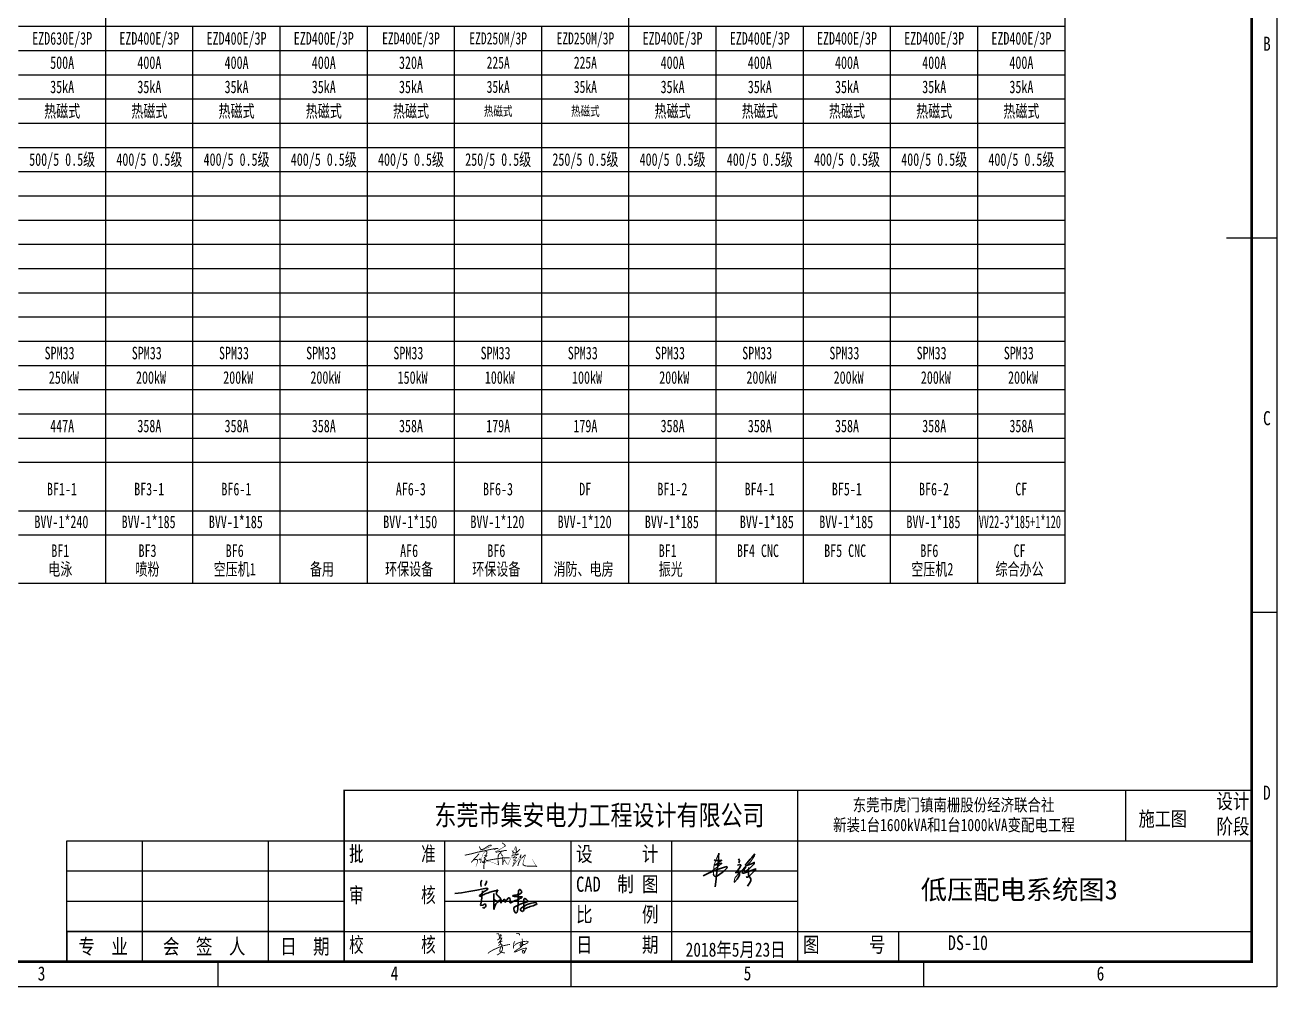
# Model space of a CAD drawing. Extents: x -700117 to -483644, y 1301776 to 1331476.
# Drawn here: x -554453 to -529626, y 1301776 to 1320849 of the extents above; entities that cross this region are included whole.
import ezdxf
from ezdxf.enums import TextEntityAlignment as Align

# ---------------------------------------------------------------- set-up
doc = ezdxf.new("R2010")
doc.units = 0
doc.header["$LTSCALE"] = 1000
doc.layers.get('0').update_dxf_attribs({"linetype": 'CONTINUOUS'})
for name, color, linetype in [('01', 7, 'CONTINUOUS'), ('2', 2, 'CONTINUOUS'), ('TK', 5, 'CONTINUOUS'), ('内框', 3, 'CONTINUOUS'), ('图框TEXT', 30, 'CONTINUOUS'), ('图签', 7, 'CONTINUOUS'), ('外框', 2, 'CONTINUOUS')]:
    doc.layers.add(name, color=color, linetype=linetype)
doc.styles.add('宋体', font='', dxfattribs={"width": 0.8, "height": 3.8})
doc.styles.add('宋体1', font='', dxfattribs={"width": 0.7})
doc.styles.add('宋体2', font='', dxfattribs={"width": 0.8, "height": 7})
doc.styles.add('设计院字体', font='仿宋_GB2312.ttf', dxfattribs={"width": 0.8})
doc.styles.get('宋体').set_extended_font_data('SimSun')
doc.styles.get('宋体1').set_extended_font_data('SimSun')
doc.styles.get('宋体2').set_extended_font_data('SimSun')

# ---------------------------------------------------------------- blocks, each defined once
blk = doc.blocks.new('集安会签栏')
at = {"layer": '内框', "const_width": 30}
blk.add_lwpolyline([(0, 0), (-5500, 0), (-5500, 600), (0, 600), (0, 0)], close=True, dxfattribs=at)
at = {"layer": '图签'}
for p, q in [((-5500, 2400), (0, 2400)), ((-5500, 600), (-5500, 2400)), ((-4000, 0), (-4000, 2400)), ((-1500, 0), (-1500, 2400)), ((0, 600), (0, 2400)), ((-5500, 1800), (0, 1800)), ((-5500, 1200), (0, 1200))]:
    blk.add_line(p, q, dxfattribs=at)
at = {"layer": '图框TEXT', "style": '宋体2', "width": 0.8}
for s, p in [('专  业', (-5269, 152)), ('会  签  人', (-3592, 152)), ('日  期', (-1269, 152))]:
    blk.add_text(s, height=300, dxfattribs=at).set_placement(p)
blk = doc.blocks.new('集安图标')
at = {"layer": '内框', "const_width": 30}
blk.add_lwpolyline([(0, 3400), (-18000, 3400), (-18000, 0), (0, 0), (0, 3400)], dxfattribs=at)
at = {"layer": '图签'}
for p, q in [((-9000, 0), (-9000, 3400)), ((-2500, 2400), (-2500, 3400)), ((-18000, 2400), (0, 2400)), ((-16000, 0), (-16000, 2400)), ((-13500, 0), (-13500, 2400)), ((-11500, 0), (-11500, 2400)), ((-18000, 1800), (-9000, 1800)), ((-16000, 1200), (-9000, 1200)), ((-18000, 600), (0, 600)), ((-7000, 0), (-7000, 600))]:
    blk.add_line(p, q, dxfattribs=at)
at = {"layer": '图框TEXT', "style": '宋体2'}
for s, width, p in [('设计', 0.8, (-700, 3033)), ('阶段', 0.8, (-700, 2533)), ('批        准', 0.7, (-17900, 1988)), ('设      计', 0.8, (-13400, 1988)), ('审        核', 0.7, (-17900, 1173)), ('CAD  制 图', 0.8, (-13400, 1388)), ('比      例', 0.8, (-13400, 788)), ('校        核', 0.7, (-17900, 188)), ('日      期', 0.8, (-13400, 188)), ('图      号', 0.8, (-8900, 188))]:
    blk.add_text(s, height=300, dxfattribs=dict(at, width=width)).set_placement(p)
at = {"layer": '图框TEXT', "style": '宋体2', "width": 0.8}
blk.add_text('东莞市集安电力工程设计有限公司', height=400, dxfattribs=at).set_placement((-12935, 2705), align=Align.CENTER)
blk = doc.blocks.new('集安A3图框')
at = {"layer": 'TK'}
for p, q in [((0, 14850), (-1000, 14850)), ((0, 7425), (-500, 7425)), ((-500, 3900), (-500, 500)), ((-24000, 500), (-500, 500)), ((-21000, 0), (-21000, 500)), ((-14000, 0), (-14000, 500)), ((-7000, 0), (-7000, 500))]:
    blk.add_line(p, q, dxfattribs=at)
at = {"layer": '内框', "const_width": 50, "flags": 128}
blk.add_lwpolyline([(-39500, 500), (-39500, 29200), (-500, 29200), (-500, 500)], close=True, dxfattribs=at)
at = {"layer": '外框', "flags": 128}
blk.add_lwpolyline([(-42000, 0), (-42000, 29700), (0, 29700), (0, 0)], close=True, dxfattribs=at)
for name, p in [('集安图标', (-500, 500)), ('集安会签栏', (-18500, 500))]:
    blk.add_blockref(name, p)
at = {"layer": 'TK', "style": '宋体', "width": 0.8}
for s, p in [('B', (-200, 18562)), ('C', (-200, 11138)), ('D', (-200, 3712)), ('3', (-24500, 128)), ('4', (-17500, 131)), ('5', (-10500, 131)), ('6', (-3500, 128))]:
    blk.add_text(s, height=280, dxfattribs=at).set_placement(p, align=Align.CENTER)
blk = doc.blocks.new('123566')
at = {"color": 7, "lineweight": 30}
for p, q in [((96.5, 103.4), (96.4, 101.1)), ((96.4, 101.1), (96.5, 99.2)), ((97.2, 105.5), (96.5, 103.4)), ((96.5, 99.2), (96.6, 96.1)), ((96.6, 96.1), (97.6, 88.9)), ((100.9, 112.2), (97.2, 105.5)), ((117, 100.8), (112.5, 91.9)), ((118.3, 104.6), (117, 100.8)), ((118, 110.2), (118.3, 104.6)), ((-0.8, 62.3), (23.7, 64.7)), ((23.7, 64.7), (52, 69.6)), ((52, 69.6), (81.5, 75.2)), ((81.5, 75.2), (105.6, 79.4)), ((92.4, 55.2), (91.6, 53.3)), ((91.6, 53.3), (91.9, 51.7)), ((91.9, 51.7), (93.6, 51.3)), ((96.8, 58.4), (92.4, 55.2)), ((93.6, 51.3), (101.8, 55)), ((99.1, 60.3), (96.8, 58.4)), ((101.9, 62.7), (99.1, 60.3)), ((101.9, 57.9), (100.4, 47.1)), ((101.8, 55), (105.1, 57)), ((103.3, 72.1), (101.9, 57.9)), ((104.1, 65), (101.9, 62.7)), ((106.9, 67.3), (104.1, 65)), ((105.1, 57), (108.9, 58.8)), ((105.6, 79.4), (118.5, 81.7)), ((109.1, 69.1), (106.9, 67.3)), ((108.9, 58.8), (112.9, 60.7)), ((111.5, 70.7), (109.1, 69.1)), ((115.4, 73.1), (111.5, 70.7)), ((112.9, 60.7), (116.6, 62.1)), ((119.4, 75.7), (115.4, 73.1)), ((116.6, 62.1), (121.3, 63.8)), ((118.5, 81.7), (122.9, 81.1)), ((121.7, 77.2), (119.4, 75.7)), ((121.3, 63.8), (125.4, 65.1)), ((122.9, 78.9), (121.7, 77.2)), ((122.9, 81.1), (123.4, 79.9)), ((123.4, 79.9), (122.9, 78.9)), ((125.4, 65.1), (130.9, 66.9)), ((130.9, 66.9), (135.3, 67.9)), ((135.3, 67.9), (140.1, 69.2)), ((140.1, 69.2), (145.6, 70.7)), ((145.6, 70.7), (149.6, 71.7)), ((146.1, 55.8), (145.7, 24.2)), ((145.9, 61.8), (146.1, 55.8)), ((149.6, 71.7), (153.1, 72.2)), ((153.1, 72.2), (156.2, 73.1)), ((156.6, 66.6), (154.7, 62.8)), ((154.7, 62.8), (154.8, 61.6)), ((154.8, 61.6), (155.8, 59.5)), ((155.8, 59.5), (157.3, 57.3)), ((156.2, 73.1), (158.6, 74.3)), ((158.5, 70.6), (156.6, 66.6)), ((157.3, 57.3), (159.7, 54.9)), ((160.4, 73.8), (158.5, 70.6)), ((158.6, 74.3), (160.1, 74.8)), ((159.7, 54.9), (163.2, 51.7)), ((160.1, 74.8), (160.9, 75.1)), ((160.4, 73.8), (161.1, 75)), ((161, 75.1), (160.9, 75.1)), ((161.1, 75.1), (161, 75.1)), ((161.1, 75), (161.1, 75.1)), ((163.2, 51.7), (166.2, 48.4)), ((166.2, 48.4), (170.5, 44.3)), ((216.8, 53.4), (219.2, 54.5)), ((217, 52.1), (216.8, 53.4)), ((222.4, 51.2), (217, 52.1)), ((219.2, 54.5), (223.5, 55.7)), ((228.3, 50.3), (222.4, 51.2)), ((223.5, 55.7), (227.9, 56.4)), ((227.9, 56.4), (233.9, 57.2)), ((231.3, 50.3), (228.3, 50.3)), ((239.9, 49.6), (231.3, 50.3)), ((233.9, 57.2), (237.7, 57.9)), ((237.7, 57.9), (241.5, 59)), ((239, 68.1), (237.9, 61)), ((237.9, 61), (238, 54.3)), ((238, 54.3), (238, 46.8)), ((239.3, 71.5), (239, 68.1)), ((239.9, 74.2), (239.3, 71.5)), ((241, 76.6), (239.9, 74.2)), ((242.4, 49.6), (239.9, 49.6)), ((243.1, 77.7), (241, 76.6)), ((241.5, 59), (246.6, 61.7)), ((246.8, 49.6), (242.4, 49.6)), ((245.7, 76.9), (243.1, 77.7)), ((246.9, 75.7), (245.7, 76.9)), ((246.6, 61.7), (248.9, 63.9)), ((249.8, 49.7), (246.8, 49.6)), ((248.2, 74), (246.9, 75.7)), ((250.6, 71.1), (248.2, 74)), ((248.9, 63.9), (250.7, 65.5)), ((251.8, 49.9), (249.8, 49.7)), ((251.7, 68.4), (250.6, 71.1)), ((250.6, 46.3), (253.3, 48.1)), ((250.7, 65.5), (251.7, 68.4)), ((253.5, 49.4), (251.8, 49.9)), ((253.3, 48.1), (253.5, 49.4)), ((96.2, 23.1), (95.9, 18.9)), ((95.9, 18.9), (96.4, 17.1)), ((99.1, 36), (96.2, 23.1)), ((96.4, 17.1), (97.3, 16.8)), ((97.3, 16.8), (102.5, 18.1)), ((100.4, 47.1), (99.1, 36)), ((102.5, 18.1), (104.6, 18.7)), ((104.6, 18.7), (107.9, 20.6)), ((105.8, 8.5), (104.8, 10.8)), ((106.4, 6.8), (105.8, 8.5)), ((107.1, 6.4), (106.4, 6.8)), ((110.6, 8.1), (107.1, 6.4)), ((107.9, 20.6), (109.6, 22.3)), ((109.6, 22.3), (110.8, 22.7)), ((114.6, 11.8), (110.6, 8.1)), ((110.8, 22.7), (113.3, 22.3)), ((113.3, 22.3), (115.2, 20.4)), ((116, 15.2), (114.6, 11.8)), ((115.2, 20.4), (116.3, 17.5)), ((116.3, 17.5), (116, 15.2)), ((145.7, 14.6), (145.3, 1.4)), ((145.3, 1.4), (149.5, 14.1)), ((145.7, 24.2), (145.7, 14.6)), ((147.4, 39.9), (146.9, 40.2)), ((148.6, 38.7), (147.4, 39.9)), ((149.6, 38.2), (148.6, 38.7)), ((149.5, 14.1), (154, 22.8)), ((150.8, 36.8), (149.6, 38.2)), ((152.2, 35.2), (150.8, 36.8)), ((154.2, 34.1), (152.2, 35.2)), ((154, 22.8), (158.8, 28.3)), ((158.3, 33.2), (154.2, 34.1)), ((162.3, 33.2), (158.3, 33.2)), ((158.8, 28.3), (163.3, 31.7)), ((169, 36.5), (162.3, 33.2)), ((163.3, 31.7), (168.5, 34.1)), ((168.5, 34.1), (171.7, 35.6)), ((171.2, 39.5), (169, 36.5)), ((170.5, 44.3), (171.4, 41.7)), ((171.4, 41.7), (171.2, 39.5)), ((172.9, 28.6), (171.5, 25.4)), ((171.5, 25.4), (172.7, 26.8)), ((171.7, 35.6), (173.8, 36.8)), ((172.7, 26.8), (175.4, 30.9)), ((174.3, 31.5), (172.9, 28.6)), ((173.8, 36.8), (174.4, 37.1)), ((175.3, 34.3), (174.3, 31.5)), ((174.4, 37.1), (175.5, 37.2)), ((174.4, 37.1), (174.4, 37.1)), ((175.9, 35.3), (175.3, 34.3)), ((175.4, 30.9), (179, 34.9)), ((175.5, 37.2), (176, 36.8)), ((175.5, 37.2), (175.5, 37.2)), ((175.5, 37.2), (175.5, 37.2)), ((176, 35.9), (175.9, 35.3)), ((175.9, 35.3), (175.9, 35.3)), ((176, 36.8), (176, 35.9)), ((176, 36.8), (176, 36.8)), ((176, 35.9), (176, 35.9)), ((179, 34.9), (182.2, 38.5)), ((182.2, 38.5), (184.8, 39.5)), ((184.8, 39.5), (186.3, 39.5)), ((186.3, 39.5), (188.1, 38)), ((188.1, 38), (189, 36.1)), ((189.4, 33), (188.1, 28.5)), ((188.1, 28), (188.7, 28.8)), ((188.1, 28.5), (188.1, 28)), ((188.7, 28.8), (190.3, 31.7)), ((189, 36.1), (189.4, 33)), ((190.3, 31.7), (192.3, 34.3)), ((192.3, 34.3), (192.4, 35.1)), ((192.4, 35.1), (194.2, 37)), ((194.2, 37), (195.8, 39.3)), ((195.8, 39.3), (198.9, 43.2)), ((198.9, 43.2), (199.9, 44.6)), ((199.9, 44.6), (202.1, 46.3)), ((202.1, 46.3), (203.9, 47.1)), ((203.9, 47.1), (205.5, 45.8)), ((205.5, 45.8), (206.7, 42.7)), ((206.7, 42.7), (207, 38.7)), ((207, 35.1), (206.7, 32.5)), ((206.7, 32.5), (206.8, 29)), ((206.8, 29), (208.1, 27)), ((207, 38.7), (207, 35.1)), ((208.1, 27), (210.4, 27.3)), ((210.4, 27.3), (213.6, 29.1)), ((213.6, 29.1), (216.7, 30.9)), ((216.7, 30.9), (226.6, 35.4)), ((220.8, 6.7), (221.9, 9.8)), ((221, 2.8), (220.8, 6.7)), ((222.6, -2.3), (221, 2.8)), ((221.9, 9.8), (228.2, 13.4)), ((226.6, 35.4), (232.8, 37.2)), ((228.2, 13.4), (232.6, 15.4)), ((232.6, 15.4), (237.7, 17.8)), ((232.8, 37.2), (241.1, 41)), ((236.4, 3.8), (235.5, -3.1)), ((236.6, 11.3), (236.4, 3.8)), ((237.1, 17.6), (236.6, 11.3)), ((237.7, 34), (237.1, 17.6)), ((238, 46.8), (237.7, 34)), ((237.7, 17.8), (242.2, 20.2)), ((241.1, 41), (244.6, 43)), ((242.2, 20.2), (248.9, 23.2)), ((244.6, 43), (248.2, 45)), ((246.6, 3.8), (248.7, 6.7)), ((246.7, 0.2), (246.6, 3.8)), ((248.6, -2.9), (246.7, 0.2)), ((248.2, 45), (250.6, 46.3)), ((248.7, 6.7), (254.4, 10.4)), ((248.9, 23.2), (254.9, 25.4)), ((254.4, 10.4), (261.1, 14.5)), ((254.9, 25.4), (260, 26.7)), ((258.5, 0.4), (257.6, -3.6)), ((258.9, 5.1), (258.5, 0.4)), ((258.9, 39.2), (258.7, 33.8)), ((258.7, 33.8), (258.7, 30.7)), ((258.7, 30.7), (259.3, 26.7)), ((258.9, 14.2), (258.7, 9.8)), ((258.7, 9.8), (258.9, 5.1)), ((259.8, 41.6), (258.9, 39.2)), ((259.4, 20.7), (258.9, 14.2)), ((259.3, 26.7), (259.4, 20.7)), ((262, 43), (259.8, 41.6)), ((260, 26.7), (265.3, 28.3)), ((262.7, 5.1), (260.7, 4.2)), ((261.1, 14.5), (266.3, 18.2)), ((264.3, 43), (262, 43)), ((266, 6.2), (262.7, 5.1)), ((266, 42.1), (264.3, 43)), ((265.3, 28.3), (268, 29.2)), ((268, 40.5), (266, 42.1)), ((272.5, 8.9), (266, 6.2)), ((266.3, 18.2), (271.8, 20.3)), ((270.1, 38.3), (268, 40.5)), ((268, 29.2), (272, 31)), ((271.6, 36.7), (270.1, 38.3)), ((273.4, 35.2), (271.6, 36.7)), ((271.8, 20.3), (279, 23.4)), ((272, 31), (274, 32.5)), ((277.8, 10.5), (272.5, 8.9)), ((274.1, 33.6), (273.4, 35.2)), ((274, 32.5), (274.1, 33.6)), ((283.4, 12.5), (277.8, 10.5)), ((279, 23.4), (283.6, 24.9)), ((288.1, 13.8), (283.4, 12.5)), ((283.6, 24.9), (288.1, 26)), ((288.1, 26), (296.1, 27.4)), ((293.9, 15.6), (288.1, 13.8)), ((302.3, 19.3), (293.9, 15.6)), ((296.1, 27.4), (300.3, 28)), ((300.3, 28), (302.3, 28)), ((302.3, 28), (305.2, 27.4)), ((306.4, 21.2), (302.3, 19.3)), ((305.2, 27.4), (307.5, 26.3)), ((308.4, 24), (306.4, 21.2)), ((307.5, 26.3), (308.4, 24)), ((224.3, -5.4), (222.6, -2.3)), ((226.6, -9), (224.3, -5.4)), ((228.4, -11), (226.6, -9)), ((231.1, -10.3), (228.4, -11)), ((233.9, -7.9), (231.1, -10.3)), ((235.5, -3.1), (233.9, -7.9)), ((251.8, -5), (248.6, -2.9)), ((254.5, -5.2), (251.8, -5)), ((257.6, -3.6), (254.5, -5.2))]:
    blk.add_line(p, q, dxfattribs=at)
blk = doc.blocks.new('A$C4F656C09')
at = {"color": 7}
for points, const_width in [([(4118, 3), (4173, -20), (4331, -143), (4381, -189), (4399, -227), (4387, -258), (4367, -291), (4333, -314)], 80), ([(881, -1067), (1502, -935), (2001, -795)], 80), ([(2129, -925), (1871, -1226), (1607, -1497)], 80), ([(2001, -795), (2153, -780), (2353, -733)], 80), ([(2078, -764), (2001, -795)], 20), ([(2750, -485), (2078, -764)], 20), ([(2125, -323), (2148, -331), (2180, -388), (2252, -538)], 80), ([(2252, -538), (2297, -577), (2348, -580), (2425, -565)], 80), ([(2353, -733), (3040, -580)], 80), ([(2325, -1454), (2394, -1140), (2440, -998)], 20), ([(2425, -565), (2632, -454), (2885, -279), (3021, -209)], 80), ([(2440, -998), (2486, -911), (2541, -854), (2597, -798)], 20), ([(2800, -1094), (2804, -1103), (2799, -1112), (2768, -1143), (2552, -1286)], 80), ([(2810, -810), (2808, -848), (2787, -932), (2766, -969), (2719, -1029), (2690, -1070), (2648, -1096), (2607, -1106), (2575, -1110)], 80), ([(2597, -798), (2648, -756), (2682, -742), (2707, -731)], 50), ([(2652, -1093), (2717, -1081), (2767, -1087), (2800, -1094)], 40), ([(2707, -731), (2746, -721), (2771, -730), (2799, -765), (2810, -810)], 80), ([(3021, -209), (3088, -192), (3142, -192), (3187, -205), (3187, -237), (3135, -288)], 80), ([(3040, -580), (3232, -544), (3332, -523), (3403, -513)], 80), ([(3403, -513), (3571, -489), (3679, -485), (3788, -470)], 80), ([(3788, -470), (3687, -507), (3582, -531), (3498, -563), (3381, -600)], 30), ([(3573, -756), (3562, -767), (3567, -776), (3585, -784), (3624, -793), (3659, -793), (3972, -735), (4226, -684), (4539, -636)], 80), ([(4333, -314), (3842, -604), (3573, -756)], 40), ([(3931, -889), (3850, -976), (3781, -1122), (3764, -1337), (3771, -1584), (3788, -1723), (3828, -1869)], 80), ([(4131, -1090), (4100, -1046), (4137, -1116), (4162, -1207), (4169, -1295), (4186, -1523)], 80), ([(4455, -649), (4188, -712), (4034, -805), (3931, -889)], 40), ([(4210, -1121), (4157, -1100), (4131, -1090)], 40), ([(4914, -1244), (5072, -785), (5159, -604)], 25), ([(4989, -664), (5034, -723), (5063, -762), (5100, -811), (5131, -830)], 80), ([(5363, -819), (5343, -881), (5232, -955), (5123, -1027), (4995, -1103), (4980, -1127)], 40), ([(5078, -1122), (5194, -1066), (5273, -1034), (5340, -1007)], 40), ([(5100, -811), (5113, -859), (5123, -898), (5150, -939), (5184, -959)], 25), ([(5131, -830), (5202, -842), (5255, -842), (5338, -820), (5410, -770)], 60), ([(5159, -604), (5290, -319), (5307, -304), (5323, -307), (5330, -330)], 35), ([(5455, -1030), (5257, -1151)], 50), ([(5343, -881), (5282, -1008), (5259, -1034)], 40), ([(5330, -330), (5359, -743), (5363, -819)], 80), ([(5340, -1007), (5438, -979), (5484, -964)], 80), ([(5555, -668), (5493, -749), (5411, -837), (5343, -881)], 40), ([(5410, -770), (5509, -715), (5587, -635), (5663, -556), (5682, -536)], 80), ([(5484, -964), (5522, -959), (5538, -965), (5534, -976), (5509, -995), (5469, -1024), (5455, -1030)], 80), ([(5671, -1211), (5769, -1027)], 60), ([(5769, -1027), (5710, -1289)], 80), ([(5769, -1027), (5768, -1001)], 80), ([(5824, -1335), (5986, -1156), (6079, -1078), (6104, -1056), (6126, -1054), (6136, -1067), (6142, -1095), (6139, -1131)], 80), ([(1607, -1497), (1444, -1700)], 80), ([(1510, -1618), (1622, -1550), (1724, -1470)], 25), ([(1724, -1470), (1772, -1443), (1827, -1431), (1878, -1431), (1933, -1439), (1969, -1479), (1984, -1519), (1999, -1572)], 80), ([(1946, -1804), (1901, -1934), (1937, -1863)], 30), ([(1999, -1572), (1990, -1651), (1946, -1804)], 50), ([(2102, -1492), (2157, -1417)], 80), ([(2157, -1417), (2181, -1389), (2192, -1381), (2204, -1380), (2221, -1390), (2245, -1427)], 80), ([(2245, -1427), (2278, -1503), (2283, -1531), (2285, -1547), (2284, -1578), (2278, -1637), (2240, -1737)], 60), ([(2278, -1637), (2325, -1454)], 40), ([(2469, -1608), (2408, -1653), (2401, -1664), (2404, -1674), (2424, -1685), (2446, -1691), (2497, -1694), (2552, -1691), (2698, -1654)], 80), ([(2699, -1349), (2700, -1361), (2694, -1375), (2604, -1525), (2563, -1545), (2469, -1608)], 60), ([(2589, -1503), (2586, -1625), (2552, -1862), (2521, -2217), (2534, -2228), (2566, -2211), (2589, -2199)], 80), ([(2552, -1286), (2542, -1298), (2547, -1307), (2558, -1322), (2594, -1324), (2620, -1311), (2608, -1436), (2589, -1503)], 40), ([(2620, -1311), (2699, -1349)], 40), ([(2693, -1451), (2783, -1537), (3254, -1441), (3757, -1362), (3979, -1330), (4188, -1309), (4523, -1288), (4790, -1295)], 80), ([(2682, -1394), (2674, -1425), (2674, -1436), (2693, -1451)], 40), ([(2698, -1654), (2855, -1615), (2915, -1600), (2959, -1598)], 30), ([(3466, -1763), (3232, -1667), (3120, -1644), (2995, -1613), (2959, -1598)], 25), ([(3695, -1873), (3466, -1763)], 25), ([(3828, -1869), (3837, -1889), (3834, -1899), (3825, -1909), (3802, -1915), (3717, -1882), (3695, -1873)], 40), ([(4186, -1523), (4185, -1780), (4181, -1873), (4172, -1913)], 80), ([(4181, -1873), (4219, -1691), (4250, -1618)], 40), ([(4250, -1618), (4283, -1557), (4301, -1524), (4318, -1515), (4331, -1520), (4352, -1542), (4510, -1766)], 50), ([(4510, -1766), (4597, -1869)], 40), ([(4763, -1294), (4570, -1262), (4522, -1240)], 15), ([(4597, -1869), (4624, -1892), (4637, -1888), (4648, -1859), (4914, -1244)], 25), ([(4980, -1127), (4996, -1138), (5078, -1122)], 40), ([(5163, -1816), (5163, -1847), (5041, -2018), (5015, -2030)], 80), ([(5041, -2018), (5142, -1900), (5401, -1589)], 40), ([(5101, -1253), (5074, -1272), (5071, -1295), (5080, -1304), (5111, -1307), (5140, -1303)], 80), ([(5131, -1722), (5120, -1741), (5136, -1756), (5163, -1784), (5163, -1816)], 80), ([(5257, -1151), (5101, -1253)], 50), ([(5155, -1456), (5130, -1484), (5130, -1505), (5157, -1511), (5195, -1511)], 80), ([(5331, -1511), (5328, -1528), (5313, -1552), (5131, -1722)], 50), ([(5140, -1303), (5315, -1258)], 50), ([(5304, -1353), (5155, -1456)], 50), ([(5195, -1511), (5287, -1493), (5319, -1496), (5331, -1511)], 60), ([(5315, -1258), (5368, -1253), (5387, -1260), (5392, -1276), (5376, -1290)], 80), ([(5376, -1290), (5330, -1330), (5304, -1353)], 50), ([(5401, -1589), (5671, -1211)], 25), ([(5516, -1903), (5489, -1993), (5489, -2007)], 80), ([(5493, -1979), (5524, -1874), (5638, -1618), (5824, -1335)], 40), ([(5610, -1583), (5516, -1903)], 80), ([(5710, -1289), (5610, -1583)], 40), ([(5943, -1831), (5955, -1906), (6050, -1961), (6132, -1993), (6371, -2016), (6539, -2018), (6776, -2022), (6995, -2026), (7081, -2033), (7129, -2051)], 80), ([(6139, -1131), (6048, -1379), (5987, -1545), (5943, -1728), (5943, -1831)], 40), ([(6825, -1555), (6775, -1469), (6746, -1416)], 15), ([(6888, -1676), (6825, -1555)], 25), ([(6987, -1838), (6888, -1676)], 30), ([(7129, -2051), (7148, -2042), (7117, -2020), (7073, -1965), (6987, -1838)], 40)]:
    blk.add_lwpolyline(points, dxfattribs=dict(at, const_width=const_width))
blk.add_lwpolyline([(3135, -288, 30, 40, 0), (2997, -371, 30, 30, 0), (2750, -485, 30, 30, 0)], format="xyseb", dxfattribs=at)
blk = doc.blocks.new('44120319')
at = {"lineweight": 13}
for points in [[(128, 52), (127, 76), (130, 112), (134, 134), (150, 181), (166, 216), (177, 244)], [(317, -18), (318, 3), (325, 23), (359, 58), (390, 90), (413, 116), (441, 141), (465, 165), (483, 191), (500, 220), (503, 234)], [(205, 153), (205, 147), (184, 134), (168, 122), (153, 111), (131, 96), (131, 96), (91, 65)], [(205, 181), (204, 177), (170, 156), (132, 134)], [(411, 76), (409, 82), (409, 87), (410, 92)], [(437, 25), (433, 22), (430, 23), (428, 26), (427, 29), (426, 32)]]:
    blk.add_lwpolyline(points, dxfattribs=at)
at = {"lineweight": 30}
for points in [[(177, 244), (175, 208), (175, 185), (171, 148), (168, 125), (160, 73), (155, 40), (149, -18), (145, -63)], [(505, 236), (489, 219), (476, 204), (462, 190), (448, 173), (431, 154), (422, 145), (420, 138), (419, 135), (421, 132), (431, 132), (439, 134), (450, 138), (463, 143), (473, 146), (498, 159), (499, 154), (494, 144), (487, 135), (480, 127), (467, 115), (448, 99), (431, 87), (411, 76), (411, 76)], [(35, 37), (89, 64), (127, 80), (162, 94), (192, 104), (219, 113), (250, 121), (253, 111), (239, 97), (226, 84), (206, 67), (187, 52), (165, 39), (153, 33), (138, 34), (130, 42), (127, 53)], [(130, 134), (151, 138), (167, 142), (190, 149), (205, 153)], [(136, 182), (144, 177), (165, 176), (183, 177), (205, 181)], [(345, 135), (358, 138), (366, 139), (373, 138), (377, 135), (376, 131), (375, 125), (361, 105), (348, 89), (342, 81), (330, 70), (331, 66), (342, 68), (351, 68), (359, 68), (363, 64), (366, 59), (364, 46), (358, 30), (344, 6), (319, -21), (319, -21)], [(356, 191), (363, 182), (365, 174), (362, 165), (358, 157)], [(425, 120), (420, 113), (411, 101), (406, 94), (400, 88), (396, 81), (389, 69), (393, 62), (404, 62), (413, 64), (422, 67), (442, 73), (458, 80), (472, 85), (481, 89), (494, 94), (510, 100), (512, 96), (502, 85), (494, 77), (481, 63), (464, 47), (449, 32), (437, 25)], [(451, 113), (447, 96), (446, 83), (445, 68), (445, 57), (446, 47), (449, 38), (456, 27), (463, 16), (468, 8), (467, -4), (461, -21), (449, -38), (436, -56)]]:
    blk.add_lwpolyline(points, dxfattribs=at)
blk = doc.blocks.new('新块')
at = {"color": 7, "lineweight": 158, "const_width": 20}
for points in [[(-109, 429), (-86, 438), (-71, 438), (-60, 434), (-55, 414), (-49, 385), (-42, 366), (-32, 388), (-16, 415), (-6, 415), (-2, 401), (-3, 385), (-9, 370), (-16, 362), (-23, 353), (-30, 346), (-35, 342), (-39, 339), (-40, 337), (-39, 350), (-39, 359), (-40, 368)], [(-39, 337), (-48, 325), (-58, 312), (-69, 302), (-81, 293), (-91, 284)], [(-72, 214), (-52, 230), (-45, 244), (-27, 263), (-17, 274), (1, 292), (8, 313), (13, 327), (13, 333), (1, 335), (-9, 329), (-27, 329), (-38, 326), (-48, 326)], [(-17, 300), (-12, 280), (-12, 254), (-13, 225), (-22, 201), (-26, 188), (-42, 175), (-55, 161), (-65, 149)], [(309, 155), (348, 193), (394, 217), (454, 237), (529, 253), (602, 260), (634, 250), (635, 240), (620, 221), (594, 207), (561, 186), (528, 180), (502, 194), (495, 305), (485, 320)], [(349, 444), (377, 447), (408, 440), (430, 428), (430, 401)], [(-311, -30), (-296, -9), (-259, 17), (-229, 33), (-177, 62), (-122, 86), (-69, 111), (-10, 132), (43, 152), (109, 167), (158, 178), (190, 182), (205, 184)], [(29, 128), (30, 102), (30, 76), (27, 58), (8, 17), (-6, 3), (-30, -21), (-58, -42), (-99, -67)], [(-50, 231), (-33, 241), (-13, 251), (6, 257), (20, 260), (27, 260)], [(-26, 187), (-7, 191), (6, 192), (17, 188), (17, 178), (14, 164), (6, 145), (-6, 116), (-25, 80), (-32, 52), (-33, 37), (-36, 26), (-10, 4), (11, -3), (42, -9), (69, -13), (89, -19)], [(285, 85), (295, 198), (303, 234), (326, 259)], [(495, 155), (476, 132), (456, 115), (423, 92), (387, 68), (361, 52), (331, 30), (318, 20), (309, 8), (318, 5), (334, 6), (378, 28), (423, 49), (464, 66), (509, 82), (546, 92), (574, 97), (588, 98), (594, 92), (584, 69), (568, 38), (552, -1), (539, -23), (508, -13), (495, 19), (506, 45), (536, 39), (543, 16), (545, -14)], [(502, 194), (493, 153), (476, 151), (460, 145), (451, 141), (446, 157), (446, 184), (450, 203), (462, 211), (473, 220), (474, 203), (474, 178), (483, 167), (492, 154)], [(492, 154), (512, 161), (519, 165)]]:
    blk.add_lwpolyline(points, dxfattribs=at)

msp = doc.modelspace()

# ---------------------------------------------------------------- linework, layer by layer
at = {"color": 3, "ltscale": 1000}
for p, q in [((-552852.4, 1309778.1), (-552852.4, 1328509.7)), ((-552852.4, 1309778.1), (-552852.4, 1328509.7)), ((-542476.3, 1309778.1), (-542476.3, 1328509.7)), ((-542476.3, 1309778.1), (-542476.3, 1328509.7)), ((-542476.3, 1309778.1), (-542476.3, 1328509.7))]:
    msp.add_line(p, q, dxfattribs=at)
at = {"color": 7, "ltscale": 1000}
for p, q in [((-533829.5, 1309778.1), (-533829.5, 1328509.7)), ((-533829.5, 1309778.1), (-533829.5, 1328509.7)), ((-533829.5, 1309778.1), (-533829.5, 1328509.7)), ((-533829.5, 1309778.1), (-533829.5, 1328509.7)), ((-554581.8, 1320824.9), (-552852.4, 1320824.9)), ((-552852.4, 1320824.9), (-551123.1, 1320824.9)), ((-551123.1, 1309778.1), (-551123.1, 1320824.9)), ((-551123.1, 1320824.9), (-549393.7, 1320824.9)), ((-549393.7, 1309778.1), (-549393.7, 1320824.9)), ((-549393.7, 1320824.9), (-547664.4, 1320824.9)), ((-547664.4, 1309778.1), (-547664.4, 1320824.9)), ((-545935, 1309778.1), (-545935, 1320824.9)), ((-544205.7, 1309778.1), (-544205.7, 1320824.9)), ((-542476.3, 1320824.9), (-540747, 1320824.9)), ((-540747, 1309778.1), (-540747, 1320824.9)), ((-540747, 1320824.9), (-539017.6, 1320824.9)), ((-539017.6, 1309778.1), (-539017.6, 1320824.9)), ((-539017.6, 1320824.9), (-537288.2, 1320824.9)), ((-537288.2, 1309778.1), (-537288.2, 1320824.9)), ((-537288.2, 1320824.9), (-535558.9, 1320824.9)), ((-535558.9, 1309778.1), (-535558.9, 1320824.9)), ((-535558.9, 1320824.9), (-533829.5, 1320824.9)), ((-554581.8, 1320344.6), (-552852.4, 1320344.6)), ((-552852.4, 1320344.6), (-551123.1, 1320344.6)), ((-551123.1, 1320344.6), (-549393.7, 1320344.6)), ((-549393.7, 1320344.6), (-547664.4, 1320344.6)), ((-542476.3, 1320344.6), (-540747, 1320344.6)), ((-540747, 1320344.6), (-539017.6, 1320344.6)), ((-539017.6, 1320344.6), (-537288.2, 1320344.6)), ((-537288.2, 1320344.6), (-535558.9, 1320344.6)), ((-535558.9, 1320344.6), (-533829.5, 1320344.6)), ((-554581.8, 1319864.3), (-552852.4, 1319864.3)), ((-552852.4, 1319864.3), (-551123.1, 1319864.3)), ((-551123.1, 1319864.3), (-549393.7, 1319864.3)), ((-549393.7, 1319864.3), (-547664.4, 1319864.3)), ((-542476.3, 1319864.3), (-540747, 1319864.3)), ((-540747, 1319864.3), (-539017.6, 1319864.3)), ((-539017.6, 1319864.3), (-537288.2, 1319864.3)), ((-537288.2, 1319864.3), (-535558.9, 1319864.3)), ((-535558.9, 1319864.3), (-533829.5, 1319864.3)), ((-554581.8, 1319384), (-552852.4, 1319384)), ((-552852.4, 1319384), (-551123.1, 1319384)), ((-551123.1, 1319384), (-549393.7, 1319384)), ((-549393.7, 1319384), (-547664.4, 1319384)), ((-542476.3, 1319384), (-540747, 1319384)), ((-540747, 1319384), (-539017.6, 1319384)), ((-539017.6, 1319384), (-537288.2, 1319384)), ((-537288.2, 1319384), (-535558.9, 1319384)), ((-535558.9, 1319384), (-533829.5, 1319384)), ((-554581.8, 1318903.7), (-552852.4, 1318903.7)), ((-552852.4, 1318903.7), (-551123.1, 1318903.7)), ((-551123.1, 1318903.7), (-549393.7, 1318903.7)), ((-549393.7, 1318903.7), (-547664.4, 1318903.7)), ((-542476.3, 1318903.7), (-540747, 1318903.7)), ((-540747, 1318903.7), (-539017.6, 1318903.7)), ((-539017.6, 1318903.7), (-537288.2, 1318903.7)), ((-537288.2, 1318903.7), (-535558.9, 1318903.7)), ((-535558.9, 1318903.7), (-533829.5, 1318903.7)), ((-554581.8, 1318423.4), (-552852.4, 1318423.4)), ((-552852.4, 1318423.4), (-551123.1, 1318423.4)), ((-551123.1, 1318423.4), (-549393.7, 1318423.4)), ((-549393.7, 1318423.4), (-547664.4, 1318423.4)), ((-547664.4, 1318423.4), (-545935, 1318423.4)), ((-545935, 1318423.4), (-544205.7, 1318423.4)), ((-544205.7, 1318423.4), (-542476.3, 1318423.4)), ((-542476.3, 1318423.4), (-540747, 1318423.4)), ((-540747, 1318423.4), (-539017.6, 1318423.4)), ((-539017.6, 1318423.4), (-537288.2, 1318423.4)), ((-537288.2, 1318423.4), (-535558.9, 1318423.4)), ((-535558.9, 1318423.4), (-533829.5, 1318423.4)), ((-554581.8, 1317943.1), (-552852.4, 1317943.1)), ((-552852.4, 1317943.1), (-551123.1, 1317943.1)), ((-551123.1, 1317943.1), (-549393.7, 1317943.1)), ((-549393.7, 1317943.1), (-547664.4, 1317943.1)), ((-547664.4, 1317943.1), (-545935, 1317943.1)), ((-545935, 1317943.1), (-544205.7, 1317943.1)), ((-544205.7, 1317943.1), (-542476.3, 1317943.1)), ((-554581.8, 1317462.8), (-552852.4, 1317462.8)), ((-552852.4, 1317462.8), (-551123.1, 1317462.8)), ((-551123.1, 1317462.8), (-549393.7, 1317462.8)), ((-549393.7, 1317462.8), (-547664.4, 1317462.8)), ((-547664.4, 1317462.8), (-545935, 1317462.8)), ((-545935, 1317462.8), (-544205.7, 1317462.8)), ((-544205.7, 1317462.8), (-542476.3, 1317462.8)), ((-554581.8, 1315541.7), (-552852.4, 1315541.7)), ((-552852.4, 1315541.7), (-551123.1, 1315541.7)), ((-551123.1, 1315541.7), (-549393.7, 1315541.7)), ((-549393.7, 1315541.7), (-547664.4, 1315541.7)), ((-547664.4, 1315541.7), (-545935, 1315541.7)), ((-545935, 1315541.7), (-544205.7, 1315541.7)), ((-544205.7, 1315541.7), (-542476.3, 1315541.7)), ((-542476.3, 1315541.7), (-540747, 1315541.7)), ((-540747, 1315541.7), (-539017.6, 1315541.7)), ((-539017.6, 1315541.7), (-537288.2, 1315541.7)), ((-537288.2, 1315541.7), (-535558.9, 1315541.7)), ((-535558.9, 1315541.7), (-533829.5, 1315541.7)), ((-554581.8, 1315061.4), (-552852.4, 1315061.4)), ((-552852.4, 1315061.4), (-551123.1, 1315061.4)), ((-551123.1, 1315061.4), (-549393.7, 1315061.4)), ((-549393.7, 1315061.4), (-547664.4, 1315061.4)), ((-547664.4, 1315061.4), (-545935, 1315061.4)), ((-545935, 1315061.4), (-544205.7, 1315061.4)), ((-544205.7, 1315061.4), (-542476.3, 1315061.4)), ((-542476.3, 1315061.4), (-540747, 1315061.4)), ((-540747, 1315061.4), (-539017.6, 1315061.4)), ((-539017.6, 1315061.4), (-537288.2, 1315061.4)), ((-537288.2, 1315061.4), (-535558.9, 1315061.4)), ((-535558.9, 1315061.4), (-533829.5, 1315061.4)), ((-554581.8, 1314581.1), (-552852.4, 1314581.1)), ((-552852.4, 1314581.1), (-551123.1, 1314581.1)), ((-551123.1, 1314581.1), (-549393.7, 1314581.1)), ((-549393.7, 1314581.1), (-547664.4, 1314581.1)), ((-547664.4, 1314581.1), (-545935, 1314581.1)), ((-545935, 1314581.1), (-544205.7, 1314581.1)), ((-544205.7, 1314581.1), (-542476.3, 1314581.1)), ((-542476.3, 1314581.1), (-540747, 1314581.1)), ((-540747, 1314581.1), (-539017.6, 1314581.1)), ((-539017.6, 1314581.1), (-537288.2, 1314581.1)), ((-537288.2, 1314581.1), (-535558.9, 1314581.1)), ((-535558.9, 1314581.1), (-533829.5, 1314581.1)), ((-554581.8, 1314100.8), (-552852.4, 1314100.8)), ((-552852.4, 1314100.8), (-551123.1, 1314100.8)), ((-551123.1, 1314100.8), (-549393.7, 1314100.8)), ((-549393.7, 1314100.8), (-547664.4, 1314100.8)), ((-547664.4, 1314100.8), (-545935, 1314100.8)), ((-545935, 1314100.8), (-544205.7, 1314100.8)), ((-544205.7, 1314100.8), (-542476.3, 1314100.8)), ((-542476.3, 1314100.8), (-540747, 1314100.8)), ((-540747, 1314100.8), (-539017.6, 1314100.8)), ((-539017.6, 1314100.8), (-537288.2, 1314100.8)), ((-537288.2, 1314100.8), (-535558.9, 1314100.8)), ((-535558.9, 1314100.8), (-533829.5, 1314100.8)), ((-554581.8, 1313620.5), (-552852.4, 1313620.5)), ((-552852.4, 1313620.5), (-551123.1, 1313620.5)), ((-551123.1, 1313620.5), (-549393.7, 1313620.5)), ((-549393.7, 1313620.5), (-547664.4, 1313620.5)), ((-547664.4, 1313620.5), (-545935, 1313620.5)), ((-545935, 1313620.5), (-544205.7, 1313620.5)), ((-544205.7, 1313620.5), (-542476.3, 1313620.5)), ((-542476.3, 1313620.5), (-540747, 1313620.5)), ((-540747, 1313620.5), (-539017.6, 1313620.5)), ((-539017.6, 1313620.5), (-537288.2, 1313620.5)), ((-537288.2, 1313620.5), (-535558.9, 1313620.5)), ((-535558.9, 1313620.5), (-533829.5, 1313620.5)), ((-554581.8, 1313140.2), (-552852.4, 1313140.2)), ((-552852.4, 1313140.2), (-551123.1, 1313140.2)), ((-551123.1, 1313140.2), (-549393.7, 1313140.2)), ((-549393.7, 1313140.2), (-547664.4, 1313140.2)), ((-547664.4, 1313140.2), (-545935, 1313140.2)), ((-545935, 1313140.2), (-544205.7, 1313140.2)), ((-544205.7, 1313140.2), (-542476.3, 1313140.2)), ((-542476.3, 1313140.2), (-540747, 1313140.2)), ((-540747, 1313140.2), (-539017.6, 1313140.2)), ((-539017.6, 1313140.2), (-537288.2, 1313140.2)), ((-537288.2, 1313140.2), (-535558.9, 1313140.2)), ((-535558.9, 1313140.2), (-533829.5, 1313140.2)), ((-554581.8, 1312659.9), (-552852.4, 1312659.9)), ((-552852.4, 1312659.9), (-551123.1, 1312659.9)), ((-551123.1, 1312659.9), (-549393.7, 1312659.9)), ((-549393.7, 1312659.9), (-547664.4, 1312659.9)), ((-547664.4, 1312659.9), (-545935, 1312659.9)), ((-545935, 1312659.9), (-544205.7, 1312659.9)), ((-544205.7, 1312659.9), (-542476.3, 1312659.9)), ((-542476.3, 1312659.9), (-540747, 1312659.9)), ((-540747, 1312659.9), (-539017.6, 1312659.9)), ((-539017.6, 1312659.9), (-537288.2, 1312659.9)), ((-537288.2, 1312659.9), (-535558.9, 1312659.9)), ((-535558.9, 1312659.9), (-533829.5, 1312659.9)), ((-554581.8, 1312179.6), (-552852.4, 1312179.6)), ((-552852.4, 1312179.6), (-551123.1, 1312179.6)), ((-551123.1, 1312179.6), (-549393.7, 1312179.6)), ((-549393.7, 1312179.6), (-547664.4, 1312179.6)), ((-547664.4, 1312179.6), (-545935, 1312179.6)), ((-545935, 1312179.6), (-544205.7, 1312179.6)), ((-544205.7, 1312179.6), (-542476.3, 1312179.6)), ((-542476.3, 1312179.6), (-540747, 1312179.6)), ((-540747, 1312179.6), (-539017.6, 1312179.6)), ((-539017.6, 1312179.6), (-537288.2, 1312179.6)), ((-537288.2, 1312179.6), (-535558.9, 1312179.6)), ((-535558.9, 1312179.6), (-533829.5, 1312179.6)), ((-554581.8, 1311219), (-552852.4, 1311219)), ((-552852.4, 1311219), (-551123.1, 1311219)), ((-551123.1, 1311219), (-549393.7, 1311219)), ((-549393.7, 1311219), (-547664.4, 1311219)), ((-547664.4, 1311219), (-545935, 1311219)), ((-545935, 1311219), (-544205.7, 1311219)), ((-544205.7, 1311219), (-542476.3, 1311219)), ((-542476.3, 1311219), (-540747, 1311219)), ((-540747, 1311219), (-539017.6, 1311219)), ((-539017.6, 1311219), (-537288.2, 1311219)), ((-537288.2, 1311219), (-535558.9, 1311219)), ((-535558.9, 1311219), (-533829.5, 1311219)), ((-554581.8, 1310738.7), (-552852.4, 1310738.7)), ((-552852.4, 1310738.7), (-551123.1, 1310738.7)), ((-551123.1, 1310738.7), (-549393.7, 1310738.7)), ((-549393.7, 1310738.7), (-547664.4, 1310738.7)), ((-547664.4, 1310738.7), (-545935, 1310738.7)), ((-545935, 1310738.7), (-544205.7, 1310738.7)), ((-544205.7, 1310738.7), (-542476.3, 1310738.7)), ((-542476.3, 1310738.7), (-540747, 1310738.7)), ((-540747, 1310738.7), (-539017.6, 1310738.7)), ((-539017.6, 1310738.7), (-537288.2, 1310738.7)), ((-537288.2, 1310738.7), (-535558.9, 1310738.7)), ((-535558.9, 1310738.7), (-533829.5, 1310738.7)), ((-552852.4, 1309778.1), (-554581.8, 1309778.1)), ((-551123.1, 1309778.1), (-552852.4, 1309778.1)), ((-549393.7, 1309778.1), (-551123.1, 1309778.1)), ((-547664.4, 1309778.1), (-549393.7, 1309778.1)), ((-545935, 1309778.1), (-547664.4, 1309778.1)), ((-544205.7, 1309778.1), (-545935, 1309778.1)), ((-542476.3, 1309778.1), (-544205.7, 1309778.1)), ((-540747, 1309778.1), (-542476.3, 1309778.1)), ((-539017.6, 1309778.1), (-540747, 1309778.1)), ((-537288.2, 1309778.1), (-539017.6, 1309778.1)), ((-535558.9, 1309778.1), (-537288.2, 1309778.1)), ((-533829.5, 1309778.1), (-535558.9, 1309778.1))]:
    msp.add_line(p, q, dxfattribs=at)
at = {"color": 7}
for p, q in [((-547664.4, 1320824.9), (-545935, 1320824.9)), ((-545935, 1320824.9), (-544205.7, 1320824.9)), ((-544205.7, 1320824.9), (-542476.3, 1320824.9)), ((-547664.4, 1320344.6), (-545935, 1320344.6)), ((-545935, 1320344.6), (-544205.7, 1320344.6)), ((-544205.7, 1320344.6), (-542476.3, 1320344.6)), ((-547664.4, 1319864.3), (-545935, 1319864.3)), ((-545935, 1319864.3), (-544205.7, 1319864.3)), ((-544205.7, 1319864.3), (-542476.3, 1319864.3)), ((-547664.4, 1319384), (-545935, 1319384)), ((-545935, 1319384), (-544205.7, 1319384)), ((-544205.7, 1319384), (-542476.3, 1319384)), ((-547664.4, 1318903.7), (-545935, 1318903.7)), ((-545935, 1318903.7), (-544205.7, 1318903.7)), ((-544205.7, 1318903.7), (-542476.3, 1318903.7)), ((-542476.3, 1317943.1), (-540747, 1317943.1)), ((-540747, 1317943.1), (-539017.6, 1317943.1)), ((-539017.6, 1317943.1), (-537288.2, 1317943.1)), ((-537288.2, 1317943.1), (-535558.9, 1317943.1)), ((-535558.9, 1317943.1), (-533829.5, 1317943.1)), ((-542476.3, 1317462.8), (-540747, 1317462.8)), ((-540747, 1317462.8), (-539017.6, 1317462.8)), ((-539017.6, 1317462.8), (-537288.2, 1317462.8)), ((-537288.2, 1317462.8), (-535558.9, 1317462.8)), ((-535558.9, 1317462.8), (-533829.5, 1317462.8)), ((-554581.8, 1316982.6), (-552852.4, 1316982.6)), ((-552852.4, 1316982.6), (-551123.1, 1316982.6)), ((-551123.1, 1316982.6), (-549393.7, 1316982.6)), ((-549393.7, 1316982.6), (-547664.4, 1316982.6)), ((-547664.4, 1316982.6), (-545935, 1316982.6)), ((-545935, 1316982.6), (-544205.7, 1316982.6)), ((-544205.7, 1316982.6), (-542476.3, 1316982.6)), ((-542476.3, 1316982.6), (-540747, 1316982.6)), ((-540747, 1316982.6), (-539017.6, 1316982.6)), ((-539017.6, 1316982.6), (-537288.2, 1316982.6)), ((-537288.2, 1316982.6), (-535558.9, 1316982.6)), ((-535558.9, 1316982.6), (-533829.5, 1316982.6)), ((-554581.8, 1316502.3), (-552852.4, 1316502.3)), ((-552852.4, 1316502.3), (-551123.1, 1316502.3)), ((-551123.1, 1316502.3), (-549393.7, 1316502.3)), ((-549393.7, 1316502.3), (-547664.4, 1316502.3)), ((-547664.4, 1316502.3), (-545935, 1316502.3)), ((-545935, 1316502.3), (-544205.7, 1316502.3)), ((-544205.7, 1316502.3), (-542476.3, 1316502.3)), ((-542476.3, 1316502.3), (-540747, 1316502.3)), ((-540747, 1316502.3), (-539017.6, 1316502.3)), ((-539017.6, 1316502.3), (-537288.2, 1316502.3)), ((-537288.2, 1316502.3), (-535558.9, 1316502.3)), ((-535558.9, 1316502.3), (-533829.5, 1316502.3)), ((-554581.8, 1316022), (-552852.4, 1316022)), ((-552852.4, 1316022), (-551123.1, 1316022)), ((-551123.1, 1316022), (-549393.7, 1316022)), ((-549393.7, 1316022), (-547664.4, 1316022)), ((-547664.4, 1316022), (-545935, 1316022)), ((-545935, 1316022), (-544205.7, 1316022)), ((-544205.7, 1316022), (-542476.3, 1316022)), ((-542476.3, 1316022), (-540747, 1316022)), ((-540747, 1316022), (-539017.6, 1316022)), ((-539017.6, 1316022), (-537288.2, 1316022)), ((-537288.2, 1316022), (-535558.9, 1316022)), ((-535558.9, 1316022), (-533829.5, 1316022))]:
    msp.add_line(p, q, dxfattribs=at)

# ---------------------------------------------------------------- block references
at = {"color": 5, "rotation": 6.670106611340577e-09}
msp.add_blockref('集安A3图框', (-529626.2, 1301776), dxfattribs=at)
at = {"color": 1, "lineweight": 50, "xscale": 0.8429651274927892, "yscale": 0.8429651274927892, "zscale": 0.8429651274927892}
msp.add_blockref('新块', (-545010.5, 1302463.6), dxfattribs=at)
at = {"layer": '01', "xscale": 2.183546090585878, "yscale": 2.183546090585878, "zscale": 2.183546090585878}
msp.add_blockref('44120319', (-541080.8, 1303897.4), dxfattribs=at)
at = {"layer": '2'}
for name, p, xscale, yscale, zscale in [('A$C4F656C09', (-545933.5, 1304631.5), 0.228154341224581, 0.228154341224581, 0.228154391627801), ('123566', (-545923.2, 1303302.4), 5.254752203007229, 5.254752203007229, 5.254752203007229)]:
    msp.add_blockref(name, p, dxfattribs=dict(at, xscale=xscale, yscale=yscale, zscale=zscale))

# ---------------------------------------------------------------- texts
at = {"color": 7, "ltscale": 1000, "width": 0.7}
for s, height, style, p in [('EZD630E/3P', 249.75, '宋体1', (-553717.1, 1320584.8)), ('EZD400E/3P', 249.75, '宋体1', (-551987.8, 1320584.8)), ('EZD400E/3P', 249.75, '宋体1', (-550258.4, 1320584.8)), ('EZD400E/3P', 249.75, '宋体1', (-548529, 1320584.8)), ('EZD400E/3P', 240.15, '设计院字体', (-546799.7, 1320584.8)), ('EZD250M/3P', 240.15, '设计院字体', (-545070.3, 1320584.8)), ('EZD250M/3P', 240.15, '设计院字体', (-543341, 1320584.8)), ('EZD400E/3P', 249.75, '宋体1', (-541611.6, 1320584.8)), ('EZD400E/3P', 249.75, '宋体1', (-539882.3, 1320584.8)), ('EZD400E/3P', 249.75, '宋体1', (-538152.9, 1320584.8)), ('EZD400E/3P', 249.75, '宋体1', (-536423.6, 1320584.8)), ('EZD400E/3P', 249.75, '宋体1', (-534694.2, 1320584.8)), ('500A', 249.75, '宋体1', (-553717.1, 1320104.5)), ('400A', 249.75, '宋体1', (-551987.8, 1320104.5)), ('400A', 249.75, '宋体1', (-550258.4, 1320104.5)), ('400A', 249.75, '宋体1', (-548529, 1320104.5)), ('320A', 249.75, '宋体1', (-546799.7, 1320104.5)), ('225A', 240.15, '设计院字体', (-545070.3, 1320104.5)), ('225A', 240.15, '设计院字体', (-543341, 1320104.5)), ('400A', 249.75, '宋体1', (-541611.6, 1320104.5)), ('400A', 249.75, '宋体1', (-539882.3, 1320104.5)), ('400A', 249.75, '宋体1', (-538152.9, 1320104.5)), ('400A', 249.75, '宋体1', (-536423.6, 1320104.5)), ('400A', 249.75, '宋体1', (-534694.2, 1320104.5)), ('35kA', 249.75, '宋体1', (-553717.1, 1319624.2)), ('35kA', 249.75, '宋体1', (-551987.8, 1319624.2)), ('35kA', 249.75, '宋体1', (-550258.4, 1319624.2)), ('35kA', 249.75, '宋体1', (-548529, 1319624.2)), ('35kA', 249.75, '宋体1', (-546799.7, 1319624.2)), ('35kA', 240.15, '设计院字体', (-545070.3, 1319624.2)), ('35kA', 240.15, '设计院字体', (-543341, 1319624.2)), ('35kA', 249.75, '宋体1', (-541611.6, 1319624.2)), ('35kA', 249.75, '宋体1', (-539882.3, 1319624.2)), ('35kA', 249.75, '宋体1', (-538152.9, 1319624.2)), ('35kA', 249.75, '宋体1', (-536423.6, 1319624.2)), ('35kA', 249.75, '宋体1', (-534694.2, 1319624.2)), ('热磁式', 249.75, '宋体1', (-553717.1, 1319143.9)), ('热磁式', 249.75, '宋体1', (-551987.8, 1319143.9)), ('热磁式', 249.75, '宋体1', (-550258.4, 1319143.9)), ('热磁式', 249.75, '宋体1', (-548529, 1319143.9)), ('热磁式', 249.75, '宋体1', (-546799.7, 1319143.9)), ('热磁式', 192.12, '宋体1', (-545070.3, 1319143.9)), ('热磁式', 192.12, '宋体1', (-543341, 1319143.9)), ('热磁式', 249.75, '宋体1', (-541611.6, 1319143.9)), ('热磁式', 249.75, '宋体1', (-539882.3, 1319143.9)), ('热磁式', 249.75, '宋体1', (-538152.9, 1319143.9)), ('热磁式', 249.75, '宋体1', (-536423.6, 1319143.9)), ('热磁式', 249.75, '宋体1', (-534694.2, 1319143.9)), ('500/5 0.5级', 249.75, '宋体1', (-553717.1, 1318183.3)), ('400/5 0.5级', 249.75, '宋体1', (-551987.8, 1318183.3)), ('400/5 0.5级', 249.75, '宋体1', (-550258.4, 1318183.3)), ('400/5 0.5级', 249.75, '宋体1', (-548529, 1318183.3)), ('400/5 0.5级', 249.75, '宋体1', (-546799.7, 1318183.3)), ('250/5 0.5级', 249.75, '宋体1', (-545070.3, 1318183.3)), ('250/5 0.5级', 249.75, '宋体1', (-543341, 1318183.3)), ('400/5 0.5级', 249.75, '宋体1', (-541611.6, 1318183.3)), ('400/5 0.5级', 249.75, '宋体1', (-539882.3, 1318183.3)), ('400/5 0.5级', 249.75, '宋体1', (-538152.9, 1318183.3)), ('400/5 0.5级', 249.75, '宋体1', (-536423.6, 1318183.3)), ('400/5 0.5级', 249.75, '宋体1', (-534694.2, 1318183.3)), ('250kW', 249.75, '宋体1', (-553684.8, 1313860.6)), ('200kW', 249.75, '宋体1', (-551955.5, 1313860.6)), ('200kW', 249.75, '宋体1', (-550226.1, 1313860.6)), ('200kW', 249.75, '宋体1', (-548496.7, 1313860.6)), ('150kW', 249.75, '宋体1', (-546767.4, 1313860.6)), ('100kW', 249.75, '宋体1', (-545038, 1313860.6)), ('100kW', 249.75, '宋体1', (-543308.7, 1313860.6)), ('200kW', 249.75, '宋体1', (-541579.3, 1313860.6)), ('200kW', 249.75, '宋体1', (-539850, 1313860.6)), ('200kW', 249.75, '宋体1', (-538120.6, 1313860.6)), ('200kW', 249.75, '宋体1', (-536391.3, 1313860.6)), ('200kW', 249.75, '宋体1', (-534661.9, 1313860.6)), ('447A', 249.75, '宋体1', (-553717.1, 1312900)), ('358A', 249.75, '宋体1', (-551987.8, 1312900)), ('358A', 249.75, '宋体1', (-550258.4, 1312900)), ('358A', 249.75, '宋体1', (-548529, 1312900)), ('358A', 249.75, '宋体1', (-546799.7, 1312900)), ('179A', 249.75, '宋体1', (-545070.3, 1312900)), ('179A', 249.75, '宋体1', (-543341, 1312900)), ('358A', 249.75, '宋体1', (-541611.6, 1312900)), ('358A', 249.75, '宋体1', (-539882.3, 1312900)), ('358A', 249.75, '宋体1', (-538152.9, 1312900)), ('358A', 249.75, '宋体1', (-536423.6, 1312900)), ('358A', 249.75, '宋体1', (-534694.2, 1312900)), ('BF1-1', 249.75, '宋体1', (-553720.6, 1311648.3)), ('BF3-1', 249.75, '宋体1', (-551991.2, 1311648.3)), ('BF6-1', 249.75, '宋体1', (-550261.9, 1311648.3)), ('AF6-3', 249.75, '宋体1', (-546803.2, 1311648.3)), ('BF6-3', 249.75, '宋体1', (-545073.8, 1311648.3)), ('DF', 249.75, '宋体1', (-543344.5, 1311648.3)), ('BF1-2', 249.75, '宋体1', (-541615.1, 1311648.3)), ('BF4-1', 249.75, '宋体1', (-539885.8, 1311648.3)), ('BF5-1', 249.75, '宋体1', (-538156.4, 1311648.3)), ('BF6-2', 249.75, '宋体1', (-536427.1, 1311648.3)), ('CF', 249.75, '宋体1', (-534697.7, 1311648.3)), ('BF1', 249.75, '宋体1', (-553754.1, 1310426.7)), ('BF3', 249.75, '宋体1', (-552024.7, 1310426.7)), ('BF6', 249.75, '宋体1', (-550295.4, 1310426.7)), ('AF6', 249.75, '宋体1', (-546836.6, 1310426.7)), ('BF6', 249.75, '宋体1', (-545107.3, 1310426.7)), ('BF1 ', 249.75, '宋体1', (-541648.6, 1310426.7)), ('BF4 CNC', 249.75, '宋体1', (-539919.2, 1310426.7)), ('BF5 CNC', 249.75, '宋体1', (-538189.9, 1310426.7)), ('BF6 ', 249.75, '宋体1', (-536460.5, 1310426.7)), ('CF', 249.75, '宋体1', (-534731.2, 1310426.7)), ('电泳', 249.75, '宋体1', (-553754.1, 1310060.6)), ('喷粉', 249.75, '宋体1', (-552024.7, 1310060.6)), ('空压机1', 249.75, '宋体1', (-550295.4, 1310060.6)), ('备用', 249.75, '宋体1', (-548566, 1310060.6)), ('环保设备', 249.75, '宋体1', (-546836.6, 1310060.6)), ('环保设备', 249.75, '宋体1', (-545107.3, 1310060.6)), ('消防、电房', 249.75, '宋体1', (-543377.9, 1310060.6)), ('振光', 249.75, '宋体1', (-541648.6, 1310060.6)), ('空压机2', 249.75, '宋体1', (-536460.5, 1310060.6)), ('综合办公', 249.75, '宋体1', (-534731.2, 1310060.6))]:
    msp.add_text(s, height=height, rotation=0, dxfattribs=dict(at, style=style)).set_placement(p, align=Align.MIDDLE_CENTER)
at = {"color": 7, "ltscale": 1000, "style": '宋体1'}
for s, height, width, p in [('SPM33', 249.75, 0.7, (-554066, 1314220.8)), ('SPM33', 249.75, 0.7, (-552336.7, 1314220.8)), ('SPM33', 249.75, 0.7, (-550607.3, 1314220.8)), ('SPM33', 249.75, 0.7, (-548878, 1314220.8)), ('SPM33', 249.75, 0.7, (-547148.6, 1314220.8)), ('SPM33', 249.75, 0.7, (-545419.3, 1314220.8)), ('SPM33', 249.75, 0.7, (-543689.9, 1314220.8)), ('SPM33', 249.75, 0.7, (-541960.6, 1314220.8)), ('SPM33', 249.75, 0.7, (-540231.2, 1314220.8)), ('SPM33', 249.75, 0.7, (-538501.8, 1314220.8)), ('SPM33', 249.75, 0.7, (-536772.5, 1314220.8)), ('SPM33', 249.75, 0.7, (-535043.1, 1314220.8)), ('BVV-1*240', 249.75, 0.7, (-554267.2, 1310873.6)), ('BVV-1*185', 249.75, 0.7, (-552537.9, 1310873.6)), ('BVV-1*185', 249.75, 0.7, (-550808.5, 1310873.6)), ('BVV-1*150', 249.75, 0.7, (-547349.8, 1310873.6)), ('BVV-1*120', 249.75, 0.7, (-545620.5, 1310873.6)), ('BVV-1*120', 249.75, 0.7, (-543891.1, 1310873.6)), ('BVV-1*185', 249.75, 0.7, (-542161.7, 1310873.6)), ('BVV-1*185', 249.75, 0.7, (-540278.4, 1310873.6)), ('BVV-1*185', 249.75, 0.7, (-538703, 1310873.6)), ('BVV-1*185', 249.75, 0.7, (-536973.7, 1310873.6)), ('VV22-3*185+1*120', 249.754, 0.6, (-535540.9, 1310873.6))]:
    msp.add_text(s, height=height, rotation=0, dxfattribs=dict(at, width=width)).set_placement(p)
at = {"color": 0, "style": '宋体', "width": 0.8}
for s, height, rotation, p in [('东莞市虎门镇南栅股份经济联合社', 244.33, 359.99989, (-538039.5, 1305262.9)), ('新装1台1600kVA和1台1000kVA变配电工程', 244.33, 359.99989, (-538428.5, 1304866)), ('DS-10', 292.31, 0, (-536151.8, 1302507.9))]:
    msp.add_text(s, height=height, rotation=rotation, dxfattribs=at).set_placement(p)
msp.add_text('施工图', height=292.31, rotation=0, dxfattribs=at).set_placement((-531891.5, 1304963.1), align=Align.CENTER)
at = {"color": 0, "style": '宋体'}
msp.add_text('低压配电系统图3', height=381.86, rotation=0, dxfattribs=at).set_placement((-534737, 1303513.1), align=Align.CENTER)
at = {"layer": '图框TEXT', "style": '宋体1', "width": 0.8}
msp.add_text('2018年5月23日', height=280, rotation=0, dxfattribs=at).set_placement((-541353.1, 1302377))

doc.saveas('drawing.dxf')
